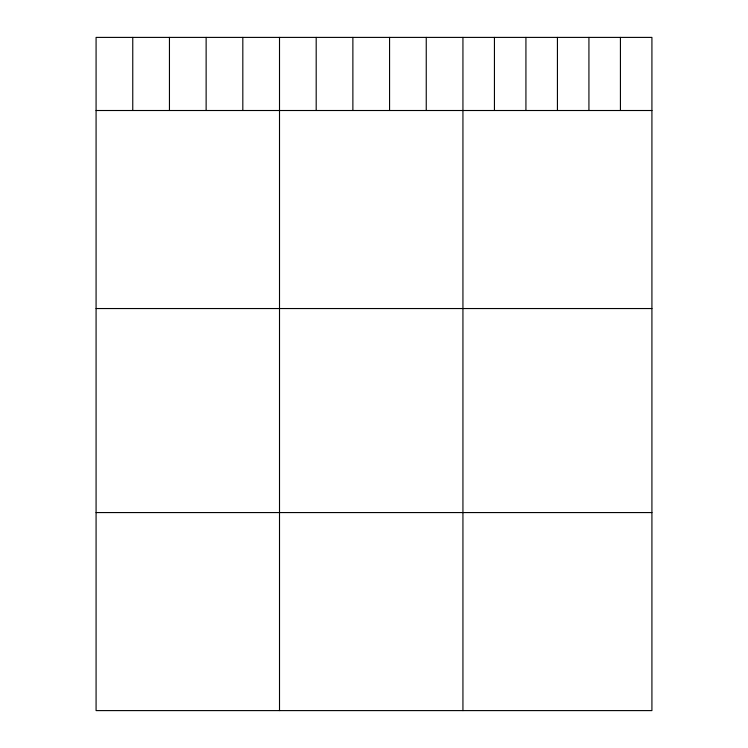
<?xml version="1.0" encoding="UTF-8"?>
<svg xmlns="http://www.w3.org/2000/svg" width="748" height="748" viewBox="0 0 748 748"><rect width="100%" height="100%" fill="white"/><g stroke="black" fill="none" stroke-linecap="round" stroke-linejoin="round"><path stroke-width="1.12" d="M651.919 110.508L651.919 710.6L96.081 710.6L96.081 37.4L651.919 37.4L651.919 110.508L96.081 110.508M96.081 308.541L651.919 308.541M96.081 512.567L651.919 512.567M620.429 37.4L620.429 110.508M588.928 37.4L588.928 110.508M557.428 37.4L557.428 110.508M525.928 37.4L525.928 110.508M494.437 37.4L494.437 110.508M462.937 37.4L462.937 710.6M426.248 37.4L426.248 110.508M389.568 37.4L389.568 110.508M352.878 37.4L352.878 110.508M316.189 37.4L316.189 110.508M279.509 37.4L279.509 710.6M242.82 37.4L242.82 110.508M206.13 37.4L206.13 110.508M169.45 37.4L169.45 110.508M132.761 37.4L132.761 110.508"/></g></svg>
